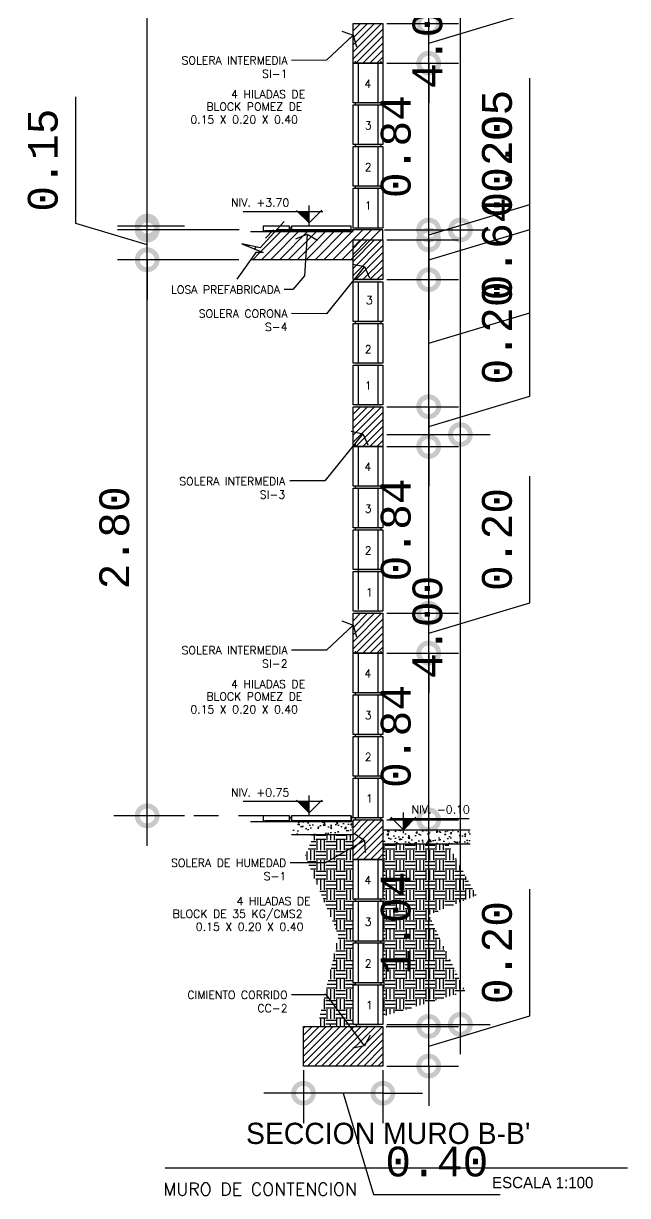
# Model space of a CAD drawing. Header units: inches. Extents: x -9 to 337, y -247 to 209.
# Drawn here: x 140.38 to 143.42, y -67.35 to -61.45 of the extents above; entities that cross this region are included whole.
import ezdxf

# ---------------------------------------------------------------- set-up
doc = ezdxf.new("R2010")
doc.units = ezdxf.units.IN
doc.header["$MEASUREMENT"] = 0
doc.header["$PDMODE"] = 34
doc.linetypes.add('DASHED2', pattern=[0.375, 0.25, -0.125])
doc.linetypes.add('HIDDEN', pattern=[0.375, 0.25, -0.125])
for name, color, linetype in [('CAJETIN', 5, 'DASHED2'), ('CM_CORTE', 2, 'Continuous'), ('CM_COTAS', 1, 'Continuous'), ('CM_HACTH', 8, 'Continuous'), ('CM_TEXTOS', 4, 'Continuous'), ('COTAS', 1, 'Continuous'), ('Textos', 2, 'Continuous')]:
    doc.layers.add(name, color=color, linetype=linetype)
doc.styles.add('ARIAL', font='arial.ttf', dxfattribs={"height": 0.14})
doc.styles.add('MONOTXT4', font='monotxt4.shx')
doc.styles.add('NT_20', font='romans.shx', dxfattribs={"height": 0.0403})
doc.styles.add('NT_25', font='romans.shx', dxfattribs={"height": 0.0509})
doc.dimstyles.new('DD_20 FLE', dxfattribs={"dimtxt": 0.0403, "dimasz": 0.044, "dimexe": 0.04, "dimexo": 0.04, "dimgap": 0.02, "dimtad": 1, "dimzin": 0, "dimdsep": 46, "dimtxsty": 'NT_20', "dimblk": 'FLECHA', "dimcen": 0.04, "dimdle": 0.04, "dimclrt": 4, "dimaunit": 1, "dimadec": 4, "dimazin": 0, "dimtfac": 1, "dimtofl": 0, "dimtmove": 2, "dimatfit": 3, "dimldrblk": 'FLECHA', "dimfxl": 1, "dimtolj": 1, "dimtzin": 0, "dimarcsym": 0})
doc.dimstyles.new('E100', dxfattribs={"dimtxt": 0.15, "dimasz": 0.2, "dimexe": 0.15, "dimexo": 0.02, "dimgap": 0.09, "dimtad": 1, "dimzin": 0, "dimdsep": 46, "dimtxsty": 'MONOTXT4', "dimblk": 'DOTSMALL', "dimcen": 0.01, "dimdle": 0.15, "dimclrd": 1, "dimclre": 1, "dimclrt": 2, "dimadec": 0, "dimazin": 0, "dimtfac": 1, "dimtofl": 0, "dimtmove": 1, "dimatfit": 1, "dimldrblk": 'OPEN90', "dimfxl": 1, "dimtolj": 1, "dimtzin": 0, "dimarcsym": 0})
pattern_1 = [(50, (-259.35681, -155.806386), (0.071726018, -0.0062752135), [0.0075, -0.0825]), (355, (-259.35681, -155.806386), (-0.013875133, 0.075219213), [0.006, -0.066]), (100.4514, (-259.350835, -155.80691), (0.057850938, 0.068943954), [0.006374019, -0.070114211]), (46.1842, (-259.35681, -155.78639), (0.106724105, -0.016551901), [0.01125, -0.12375]), (96.6356, (-259.34792, -155.78777), (0.09346627, 0.097411787), [0.00956103, -0.1051713]), (351.1842, (-259.35681, -155.78639), (0.093466195, 0.09741186), [0.009, -0.099]), (21, (-259.34681, -155.791386), (0.059690705, -0.040261889), [0.0075, -0.0825]), (326, (-259.34681, -155.791386), (0.024331533, 0.072515005), [0.006, -0.066]), (71.4514, (-259.34184, -155.79474), (0.084022263, 0.03225305), [0.006374019, -0.070114211]), (37.5, (-259.356812, -155.806386), (0.0012159855, 0.0332893854), [0, -0.0652, 0, -0.067, 0, -0.06625]), (7.5, (-259.356812, -155.806386), (0.0263069537, 0.0394411712), [0, -0.0382, 0, -0.0637, 0, -0.02525]), (327.5, (-259.379112, -155.806386), (0.0533822436, -0.0022554872), [0, -0.025, 0, -0.078, 0, -0.1035]), (317.5, (-259.38911, -155.806386), (0.058318617, 0.010010498), [0, -0.0325, 0, -0.0518, 0, -0.0735])]

# ---------------------------------------------------------------- blocks, each defined once
blk = doc.blocks.new('FLECHA')
blk.add_line((0, 0), (-1.16, 0))
at = {"color": 9, "linetype": 'ByBlock'}
for p, q in [((-0.62, 1.24), (0, 0)), ((0, 0), (-0.62, -1.24))]:
    blk.add_line(p, q, dxfattribs=at)
blk = doc.blocks.new('_DotSmall')
at = {"color": 0, "linetype": 'ByBlock', "const_width": 0.5}
blk.add_lwpolyline([(-0.0625, 0, 1), (0.0625, 0, 1)], format="xyb", close=True, dxfattribs=at)
blk = doc.blocks.new('*D337')
at = {"color": 1, "lineweight": -2, "transparency": 16777216}
for p, q in [((141.7917, -66.7199), (141.7917, -66.9864)), ((142.1917, -66.7199), (142.1917, -66.9864)), ((141.7917, -66.8364), (141.5917, -66.8364)), ((142.1917, -66.8364), (141.7917, -66.8364)), ((141.9917, -66.8364), (142.1447, -67.3464)), ((142.1917, -66.8364), (142.3917, -66.8364)), ((142.1447, -67.3464), (142.7819, -67.3464))]:
    blk.add_line(p, q, dxfattribs=at)
at = {"layer": 'DEFPOINTS', "color": 0, "transparency": 16777216}
for p in [(141.7917, -66.6999), (142.1917, -66.6999), (141.7917, -66.8364)]:
    blk.add_point(p, dxfattribs=at)
at = {"color": 1, "lineweight": -2, "transparency": 16777216, "xscale": 0.2, "yscale": 0.2, "zscale": 0.2}
blk.add_blockref('_DotSmall', (141.7917, -66.8364), dxfattribs=at)
at = {"color": 1, "lineweight": -2, "transparency": 16777216, "xscale": 0.2, "yscale": 0.2, "zscale": 0.2, "rotation": 180}
blk.add_blockref('_DotSmall', (142.1917, -66.8364), dxfattribs=at)
at = {"color": 2, "transparency": 16777216, "insert": (142.4633, -67.1814), "char_height": 0.15, "attachment_point": 5, "style": 'MONOTXT4'}
blk.add_mtext('\\A1;0.40', dxfattribs=at)
blk = doc.blocks.new('_Open90')
at = {"color": 0, "linetype": 'ByBlock', "lineweight": -2}
for p, q in [((-0.5, 0.5), (0, 0)), ((0, 0), (-1, 0)), ((0, 0), (-0.5, -0.5))]:
    blk.add_line(p, q, dxfattribs=at)
blk = doc.blocks.new('*D338')
at = {"color": 1, "lineweight": -2, "transparency": 16777216}
for p, q in [((142.9325, -66.4467), (142.9325, -65.8096)), ((142.4225, -66.4999), (142.4225, -66.2999)), ((142.4225, -66.5997), (142.9325, -66.4467)), ((142.2091, -66.4999), (142.5725, -66.4999)), ((142.4225, -66.6996), (142.4225, -66.4999)), ((142.2117, -66.6996), (142.5725, -66.6996)), ((142.4225, -66.6996), (142.4225, -66.8996))]:
    blk.add_line(p, q, dxfattribs=at)
at = {"layer": 'DEFPOINTS', "color": 0, "transparency": 16777216}
for p in [(142.1891, -66.4999), (142.4225, -66.4999), (142.1917, -66.6996)]:
    blk.add_point(p, dxfattribs=at)
at = {"color": 1, "lineweight": -2, "transparency": 16777216, "xscale": 0.2, "yscale": 0.2, "zscale": 0.2}
for p, rotation in [((142.4225, -66.4999), 270), ((142.4225, -66.6996), 90)]:
    blk.add_blockref('_DotSmall', p, dxfattribs=dict(at, rotation=rotation))
at = {"color": 2, "transparency": 16777216, "insert": (142.7675, -66.1282), "char_height": 0.15, "attachment_point": 5, "rotation": 90, "style": 'MONOTXT4'}
blk.add_mtext('\\A1;0.20', dxfattribs=at)
blk = doc.blocks.new('*D339')
at = {"color": 1, "lineweight": -2, "transparency": 16777216}
for p, q in [((142.4225, -66.6499), (142.4225, -65.3099)), ((142.2117, -65.4599), (142.5725, -65.4599)), ((142.2091, -66.4999), (142.5725, -66.4999))]:
    blk.add_line(p, q, dxfattribs=at)
at = {"layer": 'DEFPOINTS', "color": 0, "transparency": 16777216}
for p in [(142.1917, -65.4599), (142.4225, -65.4599), (142.1891, -66.4999)]:
    blk.add_point(p, dxfattribs=at)
at = {"color": 1, "lineweight": -2, "transparency": 16777216, "xscale": 0.2, "yscale": 0.2, "zscale": 0.2}
for p, rotation in [((142.4225, -65.4599), 90), ((142.4225, -66.4999), 270)]:
    blk.add_blockref('_DotSmall', p, dxfattribs=dict(at, rotation=rotation))
at = {"color": 2, "transparency": 16777216, "insert": (142.2575, -65.9799), "char_height": 0.15, "attachment_point": 5, "rotation": 90, "style": 'MONOTXT4'}
blk.add_mtext('\\A1;1.04', dxfattribs=at)
blk = doc.blocks.new('*D340')
at = {"color": 1, "lineweight": -2, "transparency": 16777216}
for p, q in [((142.4225, -65.6099), (142.4225, -64.4699)), ((142.2117, -64.6199), (142.5725, -64.6199)), ((142.2117, -65.4599), (142.5725, -65.4599))]:
    blk.add_line(p, q, dxfattribs=at)
at = {"layer": 'DEFPOINTS', "color": 0, "transparency": 16777216}
for p in [(142.1917, -64.6199), (142.4225, -64.6199), (142.1917, -65.4599)]:
    blk.add_point(p, dxfattribs=at)
at = {"color": 1, "lineweight": -2, "transparency": 16777216, "xscale": 0.2, "yscale": 0.2, "zscale": 0.2}
for p, rotation in [((142.4225, -64.6199), 90), ((142.4225, -65.4599), 270)]:
    blk.add_blockref('_DotSmall', p, dxfattribs=dict(at, rotation=rotation))
at = {"color": 2, "transparency": 16777216, "insert": (142.2575, -65.0399), "char_height": 0.15, "attachment_point": 5, "rotation": 90, "style": 'MONOTXT4'}
blk.add_mtext('\\A1;0.84', dxfattribs=at)
blk = doc.blocks.new('*D341')
at = {"color": 1, "lineweight": -2, "transparency": 16777216}
for p, q in [((142.9325, -64.3669), (142.9325, -63.7297)), ((142.4225, -64.4199), (142.4225, -64.2199)), ((142.4225, -64.5199), (142.9325, -64.3669)), ((142.2117, -64.4199), (142.5725, -64.4199)), ((142.4225, -64.6199), (142.4225, -64.4199)), ((142.2117, -64.6199), (142.5725, -64.6199)), ((142.4225, -64.6199), (142.4225, -64.8199))]:
    blk.add_line(p, q, dxfattribs=at)
at = {"layer": 'DEFPOINTS', "color": 0, "transparency": 16777216}
for p in [(142.1917, -64.4199), (142.4225, -64.4199), (142.1917, -64.6199)]:
    blk.add_point(p, dxfattribs=at)
at = {"color": 1, "lineweight": -2, "transparency": 16777216, "xscale": 0.2, "yscale": 0.2, "zscale": 0.2}
for p, rotation in [((142.4225, -64.4199), 270), ((142.4225, -64.6199), 90)]:
    blk.add_blockref('_DotSmall', p, dxfattribs=dict(at, rotation=rotation))
at = {"color": 2, "transparency": 16777216, "insert": (142.7675, -64.0483), "char_height": 0.15, "attachment_point": 5, "rotation": 90, "style": 'MONOTXT4'}
blk.add_mtext('\\A1;0.20', dxfattribs=at)
blk = doc.blocks.new('*D342')
at = {"color": 1, "lineweight": -2, "transparency": 16777216}
for p, q in [((142.4225, -64.5699), (142.4225, -63.4299)), ((142.2117, -63.5799), (142.5725, -63.5799)), ((142.2117, -64.4199), (142.5725, -64.4199))]:
    blk.add_line(p, q, dxfattribs=at)
at = {"layer": 'DEFPOINTS', "color": 0, "transparency": 16777216}
for p in [(142.1917, -63.5799), (142.4225, -63.5799), (142.1917, -64.4199)]:
    blk.add_point(p, dxfattribs=at)
at = {"color": 1, "lineweight": -2, "transparency": 16777216, "xscale": 0.2, "yscale": 0.2, "zscale": 0.2}
for p, rotation in [((142.4225, -63.5799), 90), ((142.4225, -64.4199), 270)]:
    blk.add_blockref('_DotSmall', p, dxfattribs=dict(at, rotation=rotation))
at = {"color": 2, "transparency": 16777216, "insert": (142.2575, -63.9999), "char_height": 0.15, "attachment_point": 5, "rotation": 90, "style": 'MONOTXT4'}
blk.add_mtext('\\A1;0.84', dxfattribs=at)
blk = doc.blocks.new('*D343')
at = {"color": 1, "lineweight": -2, "transparency": 16777216}
for p, q in [((142.9325, -63.3269), (142.9325, -62.6897)), ((142.4225, -63.3799), (142.4225, -63.1799)), ((142.2117, -63.3799), (142.5725, -63.3799)), ((142.4225, -63.4799), (142.9325, -63.3269)), ((142.4225, -63.5799), (142.4225, -63.3799)), ((142.2117, -63.5799), (142.5725, -63.5799)), ((142.4225, -63.5799), (142.4225, -63.7799))]:
    blk.add_line(p, q, dxfattribs=at)
at = {"layer": 'DEFPOINTS', "color": 0, "transparency": 16777216}
for p in [(142.1917, -63.3799), (142.4225, -63.3799), (142.1917, -63.5799)]:
    blk.add_point(p, dxfattribs=at)
at = {"color": 1, "lineweight": -2, "transparency": 16777216, "xscale": 0.2, "yscale": 0.2, "zscale": 0.2}
for p, rotation in [((142.4225, -63.3799), 270), ((142.4225, -63.5799), 90)]:
    blk.add_blockref('_DotSmall', p, dxfattribs=dict(at, rotation=rotation))
at = {"color": 2, "transparency": 16777216, "insert": (142.7675, -63.0083), "char_height": 0.15, "attachment_point": 5, "rotation": 90, "style": 'MONOTXT4'}
blk.add_mtext('\\A1;0.20', dxfattribs=at)
blk = doc.blocks.new('*D344')
at = {"color": 1, "lineweight": -2, "transparency": 16777216}
for p, q in [((142.9325, -62.9069), (142.9325, -62.2626)), ((142.4225, -62.7399), (142.4225, -62.5399)), ((142.2117, -62.7399), (142.5725, -62.7399)), ((142.4225, -63.3799), (142.4225, -62.7399)), ((142.4225, -63.0599), (142.9325, -62.9069)), ((142.2117, -63.3799), (142.5725, -63.3799)), ((142.4225, -63.3799), (142.4225, -63.5799))]:
    blk.add_line(p, q, dxfattribs=at)
at = {"layer": 'DEFPOINTS', "color": 0, "transparency": 16777216}
for p in [(142.1917, -62.7399), (142.4225, -62.7399), (142.1917, -63.3799)]:
    blk.add_point(p, dxfattribs=at)
at = {"color": 1, "lineweight": -2, "transparency": 16777216, "xscale": 0.2, "yscale": 0.2, "zscale": 0.2}
for p, rotation in [((142.4225, -62.7399), 270), ((142.4225, -63.3799), 90)]:
    blk.add_blockref('_DotSmall', p, dxfattribs=dict(at, rotation=rotation))
at = {"color": 2, "transparency": 16777216, "insert": (142.7675, -62.5847), "char_height": 0.15, "attachment_point": 5, "rotation": 90, "style": 'MONOTXT4'}
blk.add_mtext('\\A1;0.64', dxfattribs=at)
blk = doc.blocks.new('*D345')
at = {"color": 1, "lineweight": -2, "transparency": 16777216}
for p, q in [((142.9325, -62.4869), (142.9325, -61.8497)), ((142.4225, -62.5399), (142.4225, -62.3399)), ((142.4225, -62.6399), (142.9325, -62.4869)), ((142.2117, -62.5399), (142.5725, -62.5399)), ((142.4225, -62.7399), (142.4225, -62.5399)), ((142.2117, -62.7399), (142.5725, -62.7399)), ((142.4225, -62.7399), (142.4225, -62.9399))]:
    blk.add_line(p, q, dxfattribs=at)
at = {"layer": 'DEFPOINTS', "color": 0, "transparency": 16777216}
for p in [(142.1917, -62.5399), (142.4225, -62.5399), (142.1917, -62.7399)]:
    blk.add_point(p, dxfattribs=at)
at = {"color": 1, "lineweight": -2, "transparency": 16777216, "xscale": 0.2, "yscale": 0.2, "zscale": 0.2}
for p, rotation in [((142.4225, -62.5399), 270), ((142.4225, -62.7399), 90)]:
    blk.add_blockref('_DotSmall', p, dxfattribs=dict(at, rotation=rotation))
at = {"color": 2, "transparency": 16777216, "insert": (142.7675, -62.1683), "char_height": 0.15, "attachment_point": 5, "rotation": 90, "style": 'MONOTXT4'}
blk.add_mtext('\\A1;0.20', dxfattribs=at)
blk = doc.blocks.new('*D346')
at = {"color": 1, "lineweight": -2, "transparency": 16777216}
for p, q in [((142.9325, -62.3619), (142.9325, -61.7247)), ((142.4225, -62.4899), (142.4225, -62.2899)), ((142.4225, -62.5149), (142.9325, -62.3619)), ((142.2117, -62.4899), (142.5725, -62.4899)), ((142.4225, -62.5399), (142.4225, -62.4899)), ((142.2117, -62.5399), (142.5725, -62.5399)), ((142.4225, -62.5399), (142.4225, -62.7399))]:
    blk.add_line(p, q, dxfattribs=at)
at = {"layer": 'DEFPOINTS', "color": 0, "transparency": 16777216}
for p in [(142.1917, -62.4899), (142.4225, -62.4899), (142.1917, -62.5399)]:
    blk.add_point(p, dxfattribs=at)
at = {"color": 1, "lineweight": -2, "transparency": 16777216, "xscale": 0.2, "yscale": 0.2, "zscale": 0.2}
for p, rotation in [((142.4225, -62.4899), 270), ((142.4225, -62.5399), 90)]:
    blk.add_blockref('_DotSmall', p, dxfattribs=dict(at, rotation=rotation))
at = {"color": 2, "transparency": 16777216, "insert": (142.7675, -62.0433), "char_height": 0.15, "attachment_point": 5, "rotation": 90, "style": 'MONOTXT4'}
blk.add_mtext('\\A1;0.05', dxfattribs=at)
blk = doc.blocks.new('*D347')
at = {"color": 1, "lineweight": -2, "transparency": 16777216}
for p, q in [((141.0046, -65.5899), (141.0046, -62.4899)), ((141.4665, -62.6399), (140.8546, -62.6399)), ((141.1929, -65.4399), (140.8546, -65.4399))]:
    blk.add_line(p, q, dxfattribs=at)
at = {"layer": 'DEFPOINTS', "color": 0, "transparency": 16777216}
for p in [(141.0046, -62.6399), (141.4865, -62.6399), (141.2129, -65.4399)]:
    blk.add_point(p, dxfattribs=at)
at = {"color": 1, "lineweight": -2, "transparency": 16777216, "xscale": 0.2, "yscale": 0.2, "zscale": 0.2}
for p, rotation in [((141.0046, -62.6399), 90), ((141.0046, -65.4399), 270)]:
    blk.add_blockref('_DotSmall', p, dxfattribs=dict(at, rotation=rotation))
at = {"color": 2, "transparency": 16777216, "insert": (140.8396, -64.0399), "char_height": 0.15, "attachment_point": 5, "rotation": 90, "style": 'MONOTXT4'}
blk.add_mtext('\\A1;2.80', dxfattribs=at)
blk = doc.blocks.new('*D348')
at = {"color": 1, "lineweight": -2, "transparency": 16777216}
for p, q in [((140.6446, -62.4569), (140.6446, -61.8197)), ((141.0046, -62.4899), (141.0046, -62.2899)), ((141.0046, -62.5649), (140.6446, -62.4569)), ((141.4681, -62.4899), (140.8546, -62.4899)), ((141.0046, -62.6399), (141.0046, -62.4899)), ((141.4665, -62.6399), (140.8546, -62.6399)), ((141.0046, -62.6399), (141.0046, -62.8399))]:
    blk.add_line(p, q, dxfattribs=at)
at = {"layer": 'DEFPOINTS', "color": 0, "transparency": 16777216}
for p in [(141.0046, -62.4899), (141.4881, -62.4899), (141.4865, -62.6399)]:
    blk.add_point(p, dxfattribs=at)
at = {"color": 1, "lineweight": -2, "transparency": 16777216, "xscale": 0.2, "yscale": 0.2, "zscale": 0.2}
for p, rotation in [((141.0046, -62.4899), 270), ((141.0046, -62.6399), 90)]:
    blk.add_blockref('_DotSmall', p, dxfattribs=dict(at, rotation=rotation))
at = {"color": 2, "transparency": 16777216, "insert": (140.4796, -62.1383), "char_height": 0.15, "attachment_point": 5, "rotation": 90, "style": 'MONOTXT4'}
blk.add_mtext('\\A1;0.15', dxfattribs=at)
blk = doc.blocks.new('*D349')
at = {"color": 1, "lineweight": -2, "transparency": 16777216}
for p, q in [((142.582, -66.6399), (142.582, -62.3399)), ((142.1998, -62.4899), (142.732, -62.4899)), ((142.2117, -66.4899), (142.732, -66.4899))]:
    blk.add_line(p, q, dxfattribs=at)
at = {"layer": 'DEFPOINTS', "color": 0, "transparency": 16777216}
for p in [(142.1798, -62.4899), (142.582, -62.4899), (142.1917, -66.4899)]:
    blk.add_point(p, dxfattribs=at)
at = {"color": 1, "lineweight": -2, "transparency": 16777216, "xscale": 0.2, "yscale": 0.2, "zscale": 0.2}
for p, rotation in [((142.582, -62.4899), 90), ((142.582, -66.4899), 270)]:
    blk.add_blockref('_DotSmall', p, dxfattribs=dict(at, rotation=rotation))
at = {"color": 2, "transparency": 16777216, "insert": (142.417, -64.4899), "char_height": 0.15, "attachment_point": 5, "rotation": 90, "style": 'MONOTXT4'}
blk.add_mtext('\\A1;4.00', dxfattribs=at)
blk = doc.blocks.new('*D352')
at = {"color": 1, "lineweight": -2, "transparency": 16777216}
for p, q in [((142.4225, -62.6399), (142.4225, -61.4999)), ((142.2117, -61.6499), (142.5725, -61.6499)), ((142.2117, -62.4899), (142.5725, -62.4899))]:
    blk.add_line(p, q, dxfattribs=at)
at = {"layer": 'DEFPOINTS', "color": 0, "transparency": 16777216}
for p in [(142.1917, -61.6499), (142.4225, -61.6499), (142.1917, -62.4899)]:
    blk.add_point(p, dxfattribs=at)
at = {"color": 1, "lineweight": -2, "transparency": 16777216, "xscale": 0.2, "yscale": 0.2, "zscale": 0.2}
for p, rotation in [((142.4225, -61.6499), 90), ((142.4225, -62.4899), 270)]:
    blk.add_blockref('_DotSmall', p, dxfattribs=dict(at, rotation=rotation))
at = {"color": 2, "transparency": 16777216, "insert": (142.2575, -62.0699), "char_height": 0.15, "attachment_point": 5, "rotation": 90, "style": 'MONOTXT4'}
blk.add_mtext('\\A1;0.84', dxfattribs=at)
blk = doc.blocks.new('*D353')
at = {"color": 1, "lineweight": -2, "transparency": 16777216}
for p, q in [((142.9325, -61.3969), (142.9325, -60.7597)), ((142.4225, -61.4499), (142.4225, -61.2499)), ((142.4225, -61.5499), (142.9325, -61.3969)), ((142.2117, -61.4499), (142.5725, -61.4499)), ((142.4225, -61.6499), (142.4225, -61.4499)), ((142.2117, -61.6499), (142.5725, -61.6499)), ((142.4225, -61.6499), (142.4225, -61.8499))]:
    blk.add_line(p, q, dxfattribs=at)
at = {"layer": 'DEFPOINTS', "color": 0, "transparency": 16777216}
for p in [(142.1917, -61.4499), (142.4225, -61.4499), (142.1917, -61.6499)]:
    blk.add_point(p, dxfattribs=at)
at = {"color": 1, "lineweight": -2, "transparency": 16777216, "xscale": 0.2, "yscale": 0.2, "zscale": 0.2}
for p, rotation in [((142.4225, -61.4499), 270), ((142.4225, -61.6499), 90)]:
    blk.add_blockref('_DotSmall', p, dxfattribs=dict(at, rotation=rotation))
at = {"color": 2, "transparency": 16777216, "insert": (142.7675, -61.0783), "char_height": 0.15, "attachment_point": 5, "rotation": 90, "style": 'MONOTXT4'}
blk.add_mtext('\\A1;0.20', dxfattribs=at)
blk = doc.blocks.new('*D354')
at = {"color": 1, "lineweight": -2, "transparency": 16777216}
for p, q in [((142.4225, -61.5999), (142.4225, -60.4599)), ((142.2117, -60.6099), (142.5725, -60.6099)), ((142.2117, -61.4499), (142.5725, -61.4499))]:
    blk.add_line(p, q, dxfattribs=at)
at = {"layer": 'DEFPOINTS', "color": 0, "transparency": 16777216}
for p in [(142.1917, -60.6099), (142.4225, -60.6099), (142.1917, -61.4499)]:
    blk.add_point(p, dxfattribs=at)
at = {"color": 1, "lineweight": -2, "transparency": 16777216, "xscale": 0.2, "yscale": 0.2, "zscale": 0.2}
for p, rotation in [((142.4225, -60.6099), 90), ((142.4225, -61.4499), 270)]:
    blk.add_blockref('_DotSmall', p, dxfattribs=dict(at, rotation=rotation))
at = {"color": 2, "transparency": 16777216, "insert": (142.2575, -61.0299), "char_height": 0.15, "attachment_point": 5, "rotation": 90, "style": 'MONOTXT4'}
blk.add_mtext('\\A1;0.84', dxfattribs=at)
blk = doc.blocks.new('*D359')
at = {"color": 1, "lineweight": -2, "transparency": 16777216}
for p, q in [((141.0046, -62.6199), (141.0046, -59.5199)), ((141.4665, -59.6699), (140.8546, -59.6699)), ((141.1929, -62.4699), (140.8546, -62.4699))]:
    blk.add_line(p, q, dxfattribs=at)
at = {"layer": 'DEFPOINTS', "color": 0, "transparency": 16777216}
for p in [(141.0046, -59.6699), (141.4865, -59.6699), (141.2129, -62.4699)]:
    blk.add_point(p, dxfattribs=at)
at = {"color": 1, "lineweight": -2, "transparency": 16777216, "xscale": 0.2, "yscale": 0.2, "zscale": 0.2}
for p, rotation in [((141.0046, -59.6699), 90), ((141.0046, -62.4699), 270)]:
    blk.add_blockref('_DotSmall', p, dxfattribs=dict(at, rotation=rotation))
at = {"color": 2, "transparency": 16777216, "insert": (140.8396, -61.0699), "char_height": 0.15, "attachment_point": 5, "rotation": 90, "style": 'MONOTXT4'}
blk.add_mtext('\\A1;2.80', dxfattribs=at)
blk = doc.blocks.new('*D351')
at = {"color": 1, "lineweight": -2, "transparency": 16777216}
for p, q in [((142.582, -63.6699), (142.582, -59.3699)), ((142.1998, -59.5199), (142.732, -59.5199)), ((142.2117, -63.5199), (142.732, -63.5199))]:
    blk.add_line(p, q, dxfattribs=at)
at = {"layer": 'DEFPOINTS', "color": 0, "transparency": 16777216}
for p in [(142.1798, -59.5199), (142.582, -59.5199), (142.1917, -63.5199)]:
    blk.add_point(p, dxfattribs=at)
at = {"color": 1, "lineweight": -2, "transparency": 16777216, "xscale": 0.2, "yscale": 0.2, "zscale": 0.2}
for p, rotation in [((142.582, -59.5199), 90), ((142.582, -63.5199), 270)]:
    blk.add_blockref('_DotSmall', p, dxfattribs=dict(at, rotation=rotation))
at = {"color": 2, "transparency": 16777216, "insert": (142.417, -61.5199), "char_height": 0.15, "attachment_point": 5, "rotation": 90, "style": 'MONOTXT4'}
blk.add_mtext('\\A1;4.00', dxfattribs=at)

msp = doc.modelspace()

# ---------------------------------------------------------------- hatches: boundary and pattern name
at = {"layer": 'CM_COTAS', "linetype": 'Continuous'}
for points in [[(142.1817, -61.8499), (142.1817, -61.8599), (142.0517, -61.8599), (142.0517, -61.8499)], [(142.1817, -62.0599), (142.1817, -62.0699), (142.0517, -62.0699), (142.0517, -62.0599)], [(142.1817, -62.2699), (142.1817, -62.2799), (142.0517, -62.2799), (142.0517, -62.2699)], [(142.1817, -62.4799), (142.1817, -62.4899), (142.0517, -62.4899), (142.0517, -62.4799)], [(142.1817, -62.7399), (142.1817, -62.7499), (142.0517, -62.7499), (142.0517, -62.7399)], [(142.1817, -62.9503), (142.1817, -62.9603), (142.0517, -62.9603), (142.0517, -62.9503)], [(142.1817, -63.1603), (142.1817, -63.1703), (142.0517, -63.1703), (142.0517, -63.1603)], [(142.1817, -63.3703), (142.1817, -63.3803), (142.0517, -63.3803), (142.0517, -63.3703)], [(142.1817, -63.7799), (142.1817, -63.7899), (142.0517, -63.7899), (142.0517, -63.7799)], [(142.1817, -63.9899), (142.1817, -63.9999), (142.0517, -63.9999), (142.0517, -63.9899)], [(142.1817, -64.1999), (142.1817, -64.2099), (142.0517, -64.2099), (142.0517, -64.1999)], [(142.1817, -64.4099), (142.1817, -64.4199), (142.0517, -64.4199), (142.0517, -64.4099)], [(142.1817, -64.8199), (142.1817, -64.8299), (142.0517, -64.8299), (142.0517, -64.8199)], [(142.1817, -65.0299), (142.1817, -65.0399), (142.0517, -65.0399), (142.0517, -65.0299)], [(142.1817, -65.2399), (142.1817, -65.2499), (142.0517, -65.2499), (142.0517, -65.2399)], [(142.1817, -65.4499), (142.1817, -65.4599), (142.0517, -65.4599), (142.0517, -65.4499)], [(142.1817, -65.8599), (142.1817, -65.8699), (142.0517, -65.8699), (142.0517, -65.8599)], [(142.1817, -66.0699), (142.1817, -66.0799), (142.0517, -66.0799), (142.0517, -66.0699)], [(142.1817, -66.2799), (142.1817, -66.2899), (142.0517, -66.2899), (142.0517, -66.2799)], [(142.1778, -66.4899), (142.1778, -66.4999), (142.0478, -66.4999), (142.0478, -66.4899)]]:
    msp.add_hatch(color=8, dxfattribs=at).paths.add_polyline_path(points)
at = {"layer": 'CM_HACTH', "linetype": 'Continuous'}
h = msp.add_hatch(dxfattribs=at)
h.set_pattern_fill('ANSI31', color=256, scale=0.2, style=0)
h.set_pattern_definition([(45, (-259.356812, -156.496386), (-0.0176776695, 0.0176776695), [])])
h.paths.add_polyline_path([(142.0417, -61.4499), (142.1917, -61.4499), (142.1917, -61.6499), (142.0417, -61.6499)])
h = msp.add_hatch(dxfattribs=at)
h.set_pattern_fill('ANSI31', color=256, scale=0.01, style=0)
h.set_pattern_definition([(45, (-6115.20306, -3189.579962), (-0.0224506403, 0.0224506403), [])])
h.paths.add_polyline_path([(141.4821, -62.5592), (141.5737, -62.5793), (141.6221, -62.4899), (142.1917, -62.4899), (142.0417, -62.6399), (141.5255, -62.6399), (141.5514, -62.6038), (141.5886, -62.6038)])
h = msp.add_hatch(dxfattribs=at)
h.set_pattern_fill('ANSI31', color=256, scale=0.2, style=0)
h.set_pattern_definition([(45, (-259.356812, -157.586386), (-0.0176776695, 0.0176776695), [])])
h.paths.add_polyline_path([(142.0417, -62.5399), (142.1917, -62.5399), (142.1917, -62.7399), (142.0417, -62.7399)])
h = msp.add_hatch(dxfattribs=at)
h.set_pattern_fill('ANSI31', color=256, scale=0.2, style=0)
h.set_pattern_definition([(45, (-259.356813, -158.426386), (-0.0176776695, 0.0176776695), [])])
h.paths.add_polyline_path([(142.0417, -63.3799), (142.1917, -63.3799), (142.1917, -63.5799), (142.0417, -63.5799)])
h = msp.add_hatch(dxfattribs=at)
h.set_pattern_fill('ANSI31', color=256, scale=0.2, style=0)
h.set_pattern_definition([(45, (-259.356812, -159.466386), (-0.0176776695, 0.0176776695), [])])
h.paths.add_polyline_path([(142.0417, -64.4199), (142.1917, -64.4199), (142.1917, -64.6199), (142.0417, -64.6199)])
h = msp.add_hatch(dxfattribs=at)
h.set_pattern_fill('ANSI31', color=256, scale=0.2, style=0)
h.set_pattern_definition([(45, (-259.356812, -155.806386), (-0.0176776695, 0.0176776695), [])])
h.paths.add_polyline_path([(142.0417, -65.4599), (142.0417, -65.6599), (142.1917, -65.6599), (142.1917, -65.4599)])
h = msp.add_hatch(dxfattribs=at)
h.set_pattern_fill('ANSI31', color=256, scale=0.2, style=0)
h.set_pattern_definition([(45, (-259.481812, -155.806386), (-0.0176776695, 0.0176776695), [])])
h.paths.add_polyline_path([(141.7917, -66.4999), (141.7917, -66.6999), (142.1917, -66.6999), (142.1917, -66.4999)])
at = {"layer": 'CM_TEXTOS', "linetype": 'Continuous'}
for points in [[(141.7639, -62.3981), (141.8201, -62.3981), (141.8201, -62.4543)], [(141.7639, -65.3681), (141.8201, -65.3681), (141.8201, -65.4243)], [(142.2953, -65.5099), (142.2953, -65.4537), (142.3516, -65.4537)]]:
    msp.add_hatch(color=1, dxfattribs=at).paths.add_polyline_path(points)
h = msp.add_hatch(dxfattribs=at)
h.set_pattern_fill('AR-CONC', color=8, scale=0.01, style=0)
h.set_pattern_definition(pattern_1)
h.paths.add_polyline_path([(141.7317, -65.4699), (142.0417, -65.4699), (142.0417, -65.4499), (142.0517, -65.4499), (142.0517, -65.4599), (142.0417, -65.4599), (142.0417, -65.5349), (141.7317, -65.5349)])
h = msp.add_hatch(dxfattribs=at)
h.set_pattern_fill('AR-CONC', color=8, scale=0.01, style=0)
h.set_pattern_definition(pattern_1)
h.paths.add_polyline_path([(142.1917, -65.5799), (142.1917, -65.5099), (142.6312, -65.5099), (142.6312, -65.5799)])
at = {"layer": 'COTAS', "linetype": 'Continuous'}
h = msp.add_hatch(dxfattribs=at)
h.set_pattern_fill('EARTH', color=8, scale=0.2, style=0)
h.set_pattern_definition([(0, (-252.19602, -155.806386), (0.05, 0.05), [0.05, -0.05]), (0, (-252.19602, -155.787636), (0.05, 0.05), [0.05, -0.05]), (0, (-252.19602, -155.768886), (0.05, 0.05), [0.05, -0.05]), (90, (-252.18977, -155.762636), (-0.05, 0.05), [0.05, -0.05]), (90, (-252.17102, -155.762636), (-0.05, 0.05), [0.05, -0.05]), (90, (-252.15227, -155.762636), (-0.05, 0.05), [0.05, -0.05])])
h.paths.add_polyline_path([(142.4232, -65.9381), (142.6063, -66.3238), (142.1917, -66.4502), (142.1917, -66.2899), (142.1817, -66.2899), (142.1817, -66.2799), (142.1917, -66.2799), (142.1917, -66.0799), (142.1817, -66.0799), (142.1817, -66.0699), (142.1917, -66.0699), (142.1917, -65.8699), (142.1817, -65.8699), (142.1817, -65.8599), (142.1917, -65.8599), (142.1917, -65.6599), (142.1917, -65.5799), (142.5203, -65.5799), (142.6625, -65.8404)])
h.paths.add_polyline_path([(142.0417, -65.8599), (142.0517, -65.8599), (142.0517, -65.8699), (142.0417, -65.8699), (142.0417, -66.0699), (142.0517, -66.0699), (142.0517, -66.0799), (142.0417, -66.0799), (142.0417, -66.2799), (142.0517, -66.2799), (142.0517, -66.2899), (142.0417, -66.2899), (142.0417, -66.4899), (142.0517, -66.4899), (142.0517, -66.4928), (142.0286, -66.4999), (141.9167, -66.4999), (141.9267, -66.4999), (141.8616, -66.4999), (141.969, -66.043), (141.8005, -65.6427), (141.8439, -65.5349), (142.0417, -65.5349), (142.0417, -65.6599)])

# ---------------------------------------------------------------- linework, layer by layer
at = {"color": 1}
for p, q in [((141.695, -62.4469), (141.5737, -62.5793)), ((141.5514, -62.6038), (141.4553, -62.7378)), ((141.5737, -62.5793), (141.4821, -62.5592)), ((141.4821, -62.5592), (141.5886, -62.6038)), ((141.5886, -62.6038), (141.5514, -62.6038))]:
    msp.add_line(p, q, dxfattribs=at)
at = {"color": 5}
for p, q in [((142.1917, -62.4899), (141.6556, -62.4899)), ((142.1917, -62.5399), (142.1917, -62.4899)), ((142.0417, -62.4999), (141.5255, -62.4999)), ((142.0417, -62.6399), (141.5255, -62.6399)), ((142.0417, -65.4699), (141.5255, -65.4699))]:
    msp.add_line(p, q, dxfattribs=at)
at = {"color": 8, "linetype": 'HIDDEN', "ltscale": 0.5}
msp.add_line((141.5887, -65.4399), (140.8371, -65.4399), dxfattribs=at)
at = {"color": 2}
msp.add_line((141.0951, -67.2121), (143.4243, -67.2125), dxfattribs=at)
at = {"color": 1}
for points in [[(141.7217, -62.4699), (141.5887, -62.4699), (141.5887, -62.4949), (141.7217, -62.4949)], [(142.0317, -62.4699), (141.7317, -62.4699), (141.7317, -62.4949), (142.0317, -62.4949)], [(141.7217, -65.4399), (141.5887, -65.4399), (141.5887, -65.4649), (141.7217, -65.4649)], [(142.0317, -65.4399), (141.7317, -65.4399), (141.7317, -65.4649), (142.0317, -65.4649)]]:
    msp.add_lwpolyline(points, close=True, dxfattribs=at)
at = {"layer": 'CM_CORTE', "color": 4, "linetype": 'Continuous'}
for points in [[(142.1543, -61.4499), (142.1917, -61.4499), (142.1917, -61.6499), (142.0417, -61.6499), (142.0417, -61.4499), (142.1543, -61.4499)], [(142.1543, -62.5399), (142.1917, -62.5399), (142.1917, -62.7399), (142.0417, -62.7399), (142.0417, -62.5399), (142.1543, -62.5399)], [(142.1543, -63.3799), (142.1917, -63.3799), (142.1917, -63.5799), (142.0417, -63.5799), (142.0417, -63.3799), (142.1543, -63.3799)], [(142.1543, -64.4199), (142.1917, -64.4199), (142.1917, -64.6199), (142.0417, -64.6199), (142.0417, -64.4199), (142.1543, -64.4199)]]:
    msp.add_lwpolyline(points, dxfattribs=at)
at = {"layer": 'CM_CORTE', "color": 3, "linetype": 'Continuous'}
for points in [[(142.1917, -61.6499), (142.1917, -61.8499), (142.0417, -61.8499), (142.0417, -61.6499)], [(142.1917, -61.8599), (142.1917, -62.0599), (142.0417, -62.0599), (142.0417, -61.8599)], [(142.1917, -62.0699), (142.1917, -62.2699), (142.0417, -62.2699), (142.0417, -62.0699)], [(142.1917, -62.2799), (142.1917, -62.4799), (142.0417, -62.4799), (142.0417, -62.2799)], [(142.1917, -62.7503), (142.1917, -62.9503), (142.0417, -62.9503), (142.0417, -62.7503)], [(142.1917, -62.9603), (142.1917, -63.1603), (142.0417, -63.1603), (142.0417, -62.9603)], [(142.1917, -63.1703), (142.1917, -63.3703), (142.0417, -63.3703), (142.0417, -63.1703)], [(142.1917, -63.5799), (142.1917, -63.7799), (142.0417, -63.7799), (142.0417, -63.5799)], [(142.1917, -63.7899), (142.1917, -63.9899), (142.0417, -63.9899), (142.0417, -63.7899)], [(142.1917, -63.9999), (142.1917, -64.1999), (142.0417, -64.1999), (142.0417, -63.9999)], [(142.1917, -64.2099), (142.1917, -64.4099), (142.0417, -64.4099), (142.0417, -64.2099)], [(142.1917, -64.6199), (142.1917, -64.8199), (142.0417, -64.8199), (142.0417, -64.6199)], [(142.1917, -64.8299), (142.1917, -65.0299), (142.0417, -65.0299), (142.0417, -64.8299)], [(142.1917, -65.0399), (142.1917, -65.2399), (142.0417, -65.2399), (142.0417, -65.0399)], [(142.1917, -65.2499), (142.1917, -65.4499), (142.0417, -65.4499), (142.0417, -65.2499)], [(142.1917, -65.6599), (142.1917, -65.8599), (142.0417, -65.8599), (142.0417, -65.6599)], [(142.1917, -65.8699), (142.1917, -66.0699), (142.0417, -66.0699), (142.0417, -65.8699)], [(142.1917, -66.0799), (142.1917, -66.2799), (142.0417, -66.2799), (142.0417, -66.0799)], [(142.1917, -66.2899), (142.1917, -66.4899), (142.0417, -66.4899), (142.0417, -66.2899)]]:
    msp.add_lwpolyline(points, close=True, dxfattribs=at)
at = {"layer": 'CM_CORTE', "color": 4, "linetype": 'Continuous'}
msp.add_lwpolyline([(142.1917, -65.4599), (142.1917, -65.6599), (142.0417, -65.6599), (142.0417, -65.4599)], close=True, dxfattribs=at)
at = {"layer": 'CM_CORTE', "linetype": 'Continuous'}
msp.add_lwpolyline([(142.1917, -66.4999), (142.1917, -66.6999), (141.7917, -66.6999), (141.7917, -66.4999)], close=True, dxfattribs=at)
at = {"layer": 'CM_COTAS', "color": 8, "linetype": 'Continuous'}
for p, q in [((142.0517, -61.6399), (142.0517, -61.6499)), ((142.0667, -61.6499), (142.0667, -61.8499)), ((142.1667, -61.6499), (142.1667, -61.8499)), ((142.1817, -61.6399), (142.1817, -61.6499)), ((142.0517, -61.8499), (142.0517, -61.8599)), ((142.0667, -61.8599), (142.0667, -62.0599)), ((142.1667, -61.8599), (142.1667, -62.0599)), ((142.1817, -61.8499), (142.1817, -61.8599)), ((142.0517, -62.0599), (142.0517, -62.0699)), ((142.0667, -62.0699), (142.0667, -62.2699)), ((142.1667, -62.0699), (142.1667, -62.2699)), ((142.1817, -62.0599), (142.1817, -62.0699)), ((142.0517, -62.2699), (142.0517, -62.2799)), ((142.0667, -62.2799), (142.0667, -62.4799)), ((142.1667, -62.2799), (142.1667, -62.4799)), ((142.1817, -62.2699), (142.1817, -62.2799)), ((142.0667, -62.7503), (142.0667, -62.9503)), ((142.1667, -62.7503), (142.1667, -62.9503)), ((142.0517, -62.9503), (142.0517, -62.9603)), ((142.0667, -62.9603), (142.0667, -63.1603)), ((142.1667, -62.9603), (142.1667, -63.1603)), ((142.1817, -62.9503), (142.1817, -62.9603)), ((142.0667, -63.1703), (142.0667, -63.3703)), ((142.1667, -63.1703), (142.1667, -63.3703)), ((142.0517, -63.5699), (142.0517, -63.5799)), ((142.0667, -63.5799), (142.0667, -63.7799)), ((142.1667, -63.5799), (142.1667, -63.7799)), ((142.0517, -63.7799), (142.0517, -63.7899)), ((142.0667, -63.7899), (142.0667, -63.9899)), ((142.1667, -63.7899), (142.1667, -63.9899)), ((142.1817, -63.7799), (142.1817, -63.7899)), ((142.0517, -63.9899), (142.0517, -63.9999)), ((142.0667, -63.9999), (142.0667, -64.1999)), ((142.1667, -63.9999), (142.1667, -64.1999)), ((142.1817, -63.9899), (142.1817, -63.9999)), ((142.0667, -64.1999), (142.0667, -64.3999)), ((142.1667, -64.2099), (142.1667, -64.4099)), ((142.0517, -64.6099), (142.0517, -64.6199)), ((142.0667, -64.6199), (142.0667, -64.8199)), ((142.1667, -64.6199), (142.1667, -64.8199)), ((142.1817, -64.6099), (142.1817, -64.6199)), ((142.0517, -64.8199), (142.0517, -64.8299)), ((142.0667, -64.8299), (142.0667, -65.0299)), ((142.1667, -64.8299), (142.1667, -65.0299)), ((142.1817, -64.8199), (142.1817, -64.8299)), ((142.0517, -65.0299), (142.0517, -65.0399)), ((142.1817, -65.0299), (142.1817, -65.0399)), ((142.0667, -65.0399), (142.0667, -65.2399)), ((142.1667, -65.0399), (142.1667, -65.2399)), ((142.0517, -65.2399), (142.0517, -65.2499)), ((142.0667, -65.2499), (142.0667, -65.4499)), ((142.1667, -65.2499), (142.1667, -65.4499)), ((142.1817, -65.2399), (142.1817, -65.2499)), ((142.0517, -65.4499), (142.0517, -65.4599)), ((142.1817, -65.4499), (142.1817, -65.4599)), ((142.0667, -65.6599), (142.0667, -65.8599)), ((142.1667, -65.6599), (142.1667, -65.8599)), ((142.0517, -65.8599), (142.0517, -65.8699)), ((142.1817, -65.8599), (142.1817, -65.8699)), ((142.0667, -65.8699), (142.0667, -66.0699)), ((142.1667, -65.8699), (142.1667, -66.0699)), ((142.0517, -66.0699), (142.0517, -66.0799)), ((142.0667, -66.0799), (142.0667, -66.2799)), ((142.1667, -66.0799), (142.1667, -66.2799)), ((142.1817, -66.0699), (142.1817, -66.0799)), ((142.0517, -66.2799), (142.0517, -66.2899)), ((142.0667, -66.2899), (142.0667, -66.4899)), ((142.1667, -66.2899), (142.1667, -66.4899)), ((142.1817, -66.2799), (142.1817, -66.2899)), ((141.9267, -66.4899), (141.9267, -66.4999)), ((142.0567, -66.4899), (142.0567, -66.4999))]:
    msp.add_line(p, q, dxfattribs=at)
at = {"layer": 'CM_COTAS', "linetype": 'Continuous'}
for p, q in [((141.7217, -62.4699), (141.5986, -62.4699)), ((141.7217, -62.4949), (141.5986, -62.4949)), ((141.7217, -62.4699), (141.7217, -62.4949)), ((141.7317, -62.4799), (141.7217, -62.4799)), ((141.7317, -62.4699), (141.7317, -62.4949)), ((141.7217, -65.4399), (141.5986, -65.4399)), ((141.7217, -65.4399), (141.7217, -65.4649)), ((142.0317, -65.4399), (141.7317, -65.4399)), ((141.7317, -65.4399), (141.7317, -65.4649)), ((142.0317, -65.4399), (142.0317, -65.4649)), ((141.7217, -65.4649), (141.5986, -65.4649)), ((141.7317, -65.4499), (141.7217, -65.4499)), ((142.0317, -65.4649), (141.7317, -65.4649)), ((142.0417, -65.4499), (142.0317, -65.4499)), ((142.0417, -65.5349), (141.7317, -65.5349)), ((142.1917, -65.5099), (142.6312, -65.5099)), ((142.1917, -65.5799), (142.6312, -65.5799))]:
    msp.add_line(p, q, dxfattribs=at)
at = {"layer": 'CM_TEXTOS', "color": 1, "linetype": 'Continuous'}
for p, q in [((141.8201, -62.4716), (141.8201, -62.3667)), ((141.8887, -62.3981), (141.4887, -62.3981)), ((141.7573, -62.3915), (141.8201, -62.4543)), ((141.8841, -62.3904), (141.8201, -62.4543)), ((141.8887, -65.3681), (141.4887, -65.3681)), ((141.7573, -65.3615), (141.8201, -65.4243)), ((141.8201, -65.4416), (141.8201, -65.3367)), ((141.8841, -65.3604), (141.8201, -65.4243)), ((142.2313, -65.4459), (142.2953, -65.5099)), ((142.2953, -65.5271), (142.2953, -65.4222)), ((142.3582, -65.447), (142.2953, -65.5099)), ((142.2267, -65.4537), (142.6267, -65.4537))]:
    msp.add_line(p, q, dxfattribs=at)

# ---------------------------------------------------------------- texts
at = {"layer": 'CAJETIN', "color": 1, "insert": (142.2185, -67.0392), "char_height": 0.106867, "attachment_point": 5, "style": 'ARIAL'}
msp.add_mtext("{\\fBankGothic Lt BT|b0|i0|c0|p34;\\C3;SECCION MURO B-B'}", dxfattribs=at)
at = {"layer": 'CAJETIN', "color": 2, "insert": (142.7417, -67.2578), "char_height": 0.056763, "width": 3.551236, "attachment_point": 1, "style": 'ARIAL'}
msp.add_mtext('{\\fBankGothic Lt BT|b0|i0|c0|p34;ESCALA 1:100}', dxfattribs=at)
at = {"layer": 'CM_COTAS', "color": 4, "linetype": 'Continuous', "style": 'NT_20'}
for s, p in [('4', (142.0986, -61.7733)), ('3', (142.1005, -61.9833)), ('2', (142.1005, -62.1933)), ('1', (142.1005, -62.3869)), ('3', (142.1063, -62.8633)), ('2', (142.1005, -63.1107)), ('1', (142.1005, -63.2937)), ('4', (142.0986, -63.7033)), ('3', (142.1005, -63.9133)), ('2', (142.1005, -64.1233)), ('1', (142.1063, -64.3345)), ('4', (142.0986, -64.7433)), ('3', (142.1005, -64.9533)), ('2', (142.1005, -65.1633)), ('1', (142.1063, -65.3733)), ('4', (142.0986, -65.7833)), ('3', (142.1005, -65.9933)), ('2', (142.1005, -66.2033)), ('1', (142.1063, -66.4133))]:
    msp.add_text(s, height=0.0403, dxfattribs=at).set_placement(p)
at = {"layer": 'CM_COTAS', "color": 4, "linetype": 'Continuous', "char_height": 0.0403, "attachment_point": 3, "style": 'NT_20'}
for s, insert in [('SOLERA INTERMEDIA\\PSI-1', (141.7115, -61.6161)), ('LOSA PREFABRICADA', (141.6737, -62.77)), ('SOLERA CORONA\\PS-4', (141.7115, -62.8909)), ('SOLERA INTERMEDIA\\PSI-3', (141.6997, -63.7352)), ('SOLERA INTERMEDIA\\PSI-2', (141.7115, -64.5861)), ('SOLERA DE HUMEDAD\\PS-1', (141.705, -65.6563)), ('CIMIENTO CORRIDO\\PCC-2\\P \\P ', (141.7115, -66.3212))]:
    msp.add_mtext(s, dxfattribs=dict(at, insert=insert))
at = {"layer": 'CM_TEXTOS', "linetype": 'Continuous', "style": 'NT_20'}
for s, p in [('4 HILADAS DE', (141.4273, -61.8267)), ('BLOCK POMEZ DE', (141.3025, -61.8889)), ('0.15 X 0.20 X 0.40', (141.2219, -61.9541)), ('4 HILADAS DE', (141.4273, -64.7967)), ('BLOCK POMEZ DE', (141.3025, -64.8589)), ('0.15 X 0.20 X 0.40', (141.2219, -64.9241)), ('4 HILADAS DE', (141.4548, -65.8892)), ('BLOCK DE 35 KG/CMS2', (141.1324, -65.9532)), ('0.15 X 0.20 X 0.40', (141.2495, -66.0184))]:
    msp.add_text(s, height=0.0403, dxfattribs=at).set_placement(p)
at = {"layer": 'CM_TEXTOS', "color": 4, "linetype": 'Continuous', "style": 'NT_20'}
for s, p in [('NIV. +3.70', (141.4265, -62.3723)), ('NIV. +0.75', (141.4265, -65.3423)), ('NIV. -0.10', (142.3359, -65.4279))]:
    msp.add_text(s, height=0.0403, dxfattribs=at).set_placement(p)
at = {"layer": 'Textos', "color": 1, "style": 'NT_25'}
msp.add_text('MURO DE CONTENCION', height=0.06394, dxfattribs=at).set_placement((141.0853, -67.3516))

# ---------------------------------------------------------------- dimensions: what is measured, and where the dimension line sits
for base, p1, p2, picture, middle in [((142.582, -59.5199), (142.1917, -63.5199), (142.1798, -59.5199), '*D351', (142.417, -61.5199)), ((141.0046, -59.6699), (141.2129, -62.4699), (141.4865, -59.6699), '*D359', (140.8396, -61.0699)), ((142.4225, -60.6099), (142.1917, -61.4499), (142.1917, -60.6099), '*D354', (142.2575, -61.0299)), ((142.4225, -61.4499), (142.1917, -61.6499), (142.1917, -61.4499), '*D353', (142.7675, -61.3069)), ((142.4225, -61.6499), (142.1917, -62.4899), (142.1917, -61.6499), '*D352', (142.2575, -62.0699)), ((142.4225, -62.4899), (142.1917, -62.5399), (142.1917, -62.4899), '*D346', (142.7675, -62.2719)), ((141.0046, -62.4899), (141.4865, -62.6399), (141.4881, -62.4899), '*D348', (140.4796, -62.3669)), ((142.4225, -62.5399), (142.1917, -62.7399), (142.1917, -62.5399), '*D345', (142.7675, -62.3969)), ((142.4225, -62.7399), (142.1917, -63.3799), (142.1917, -62.7399), '*D344', (142.7675, -62.8169)), ((142.582, -62.4899), (142.1917, -66.4899), (142.1798, -62.4899), '*D349', (142.417, -64.4899)), ((141.0046, -62.6399), (141.2129, -65.4399), (141.4865, -62.6399), '*D347', (140.8396, -64.0399)), ((142.4225, -63.3799), (142.1917, -63.5799), (142.1917, -63.3799), '*D343', (142.7675, -63.2369)), ((142.4225, -63.5799), (142.1917, -64.4199), (142.1917, -63.5799), '*D342', (142.2575, -63.9999)), ((142.4225, -64.4199), (142.1917, -64.6199), (142.1917, -64.4199), '*D341', (142.7675, -64.2769)), ((142.4225, -64.6199), (142.1917, -65.4599), (142.1917, -64.6199), '*D340', (142.2575, -65.0399)), ((142.4225, -65.4599), (142.1891, -66.4999), (142.1917, -65.4599), '*D339', (142.2575, -65.9799)), ((142.4225, -66.4999), (142.1917, -66.6996), (142.1891, -66.4999), '*D338', (142.7675, -66.3567))]:
    dim = msp.add_linear_dim(base=base, p1=p1, p2=p2, angle=90, dimstyle='E100')
    dim.commit()
    dim.dimension.update_dxf_attribs({"geometry": picture, "text_midpoint": middle})
dim = msp.add_linear_dim(base=(141.7917, -66.8364), p1=(142.1917, -66.6999), p2=(141.7917, -66.6999), dimstyle='E100')
dim.commit()
dim.dimension.update_dxf_attribs({"geometry": '*D337', "text_midpoint": (142.2347, -67.1814)})

# ---------------------------------------------------------------- leaders
at = {"layer": 'CM_COTAS', "linetype": 'Continuous', "annotation_type": 0, "has_hookline": 1, "hookline_direction": 1}
for points, text_width in [([(142.0417, -61.5095), (141.9085, -61.6351), (141.7315, -61.6362)], 0.5949), ([(141.81, -62.5101), (141.7976, -62.72), (141.7377, -62.7901), (141.6937, -62.7901)], 0.6103), ([(142.0998, -62.6745), (141.9085, -62.9114), (141.7315, -62.9111)], 0.499), ([(142.0417, -64.4795), (141.9085, -64.6051), (141.7315, -64.6062)], 0.5949), ([(142.0998, -65.5631), (141.902, -65.6765), (141.725, -65.6765)], 0.6525), ([(142.0998, -66.5985), (141.9085, -66.3414), (141.7315, -66.3414)], 0.5584)]:
    msp.add_leader(points, dimstyle='DD_20 FLE', override={"dimgap": 0.02, "dimtad": 0}, dxfattribs=dict(at, text_width=text_width))
at = {"layer": 'CM_COTAS', "linetype": 'Continuous'}
msp.add_leader([(142.0914, -63.5157), (141.9001, -63.7525), (141.7231, -63.7525)], dimstyle='DD_20 FLE', override={"dimgap": 0.02, "dimtad": 0}, dxfattribs=at)

doc.saveas('drawing.dxf')
